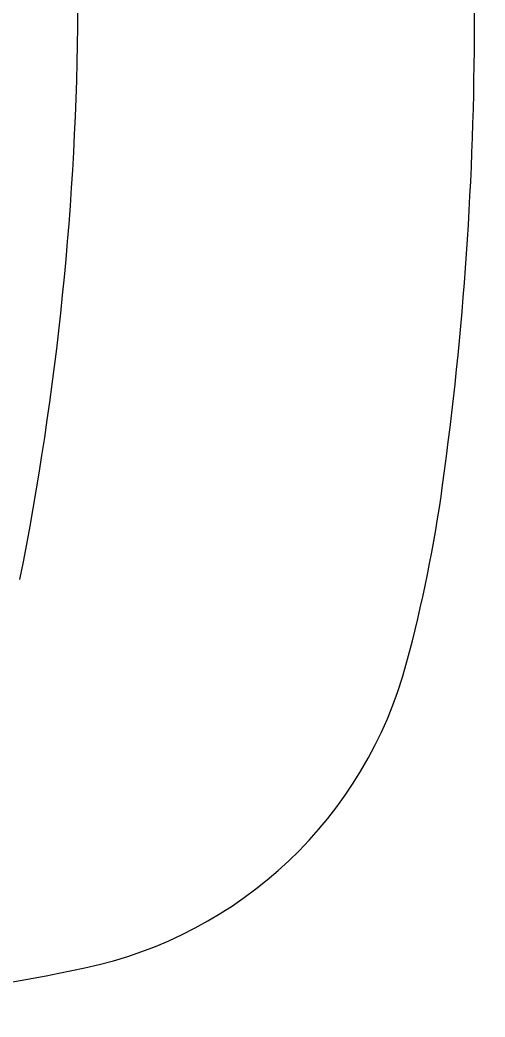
# Model space of a CAD drawing. Extents: x 0 to 78, y -21 to 126.
# Drawn here: x 37.397 to 38.356, y 2.319 to 4.377 of the extents above; entities that cross this region are included whole.
import ezdxf

# ---------------------------------------------------------------- set-up
doc = ezdxf.new("R2010")
doc.units = 0
doc.header["$MEASUREMENT"] = 0
doc.layers.add('1', color=4, linetype='Continuous')

# ---------------------------------------------------------------- blocks, each defined once
blk = doc.blocks.new('HSSCP')
at = {"layer": '1', "color": 3}
blk.add_arc((-1.852, -0.9762), 6.222, 348.74386, 10.57114, dxfattribs=at)
at = {"layer": '1', "color": 4}
for points in [[(5.1219, -1.9962), (5.2094, -1.3617), (5.2094, -0.7182), (5.1219, -0.0837)], [(5.0477, -2.3631), (5.0801, -2.2425), (5.1048, -2.1199), (5.1219, -1.9962)], [(4.3838, -2.9926), (4.7059, -2.9244), (4.9625, -2.6811), (5.0477, -2.3631)], [(3.524, -3.094), (3.8131, -3.0864), (4.1009, -3.0525), (4.3838, -2.9926)]]:
    blk.add_open_spline(points, degree=3, dxfattribs=at)
blk = doc.blocks.new('2017 PRODIGY HL')
at = {"layer": '1', "color": 3}
blk.add_blockref('HSSCP', (33.1468, 5.4129), dxfattribs=at)

msp = doc.modelspace()

# ---------------------------------------------------------------- block references
at = {"layer": '1'}
msp.add_blockref('2017 PRODIGY HL', (0, 0), dxfattribs=at)

doc.saveas('drawing.dxf')
